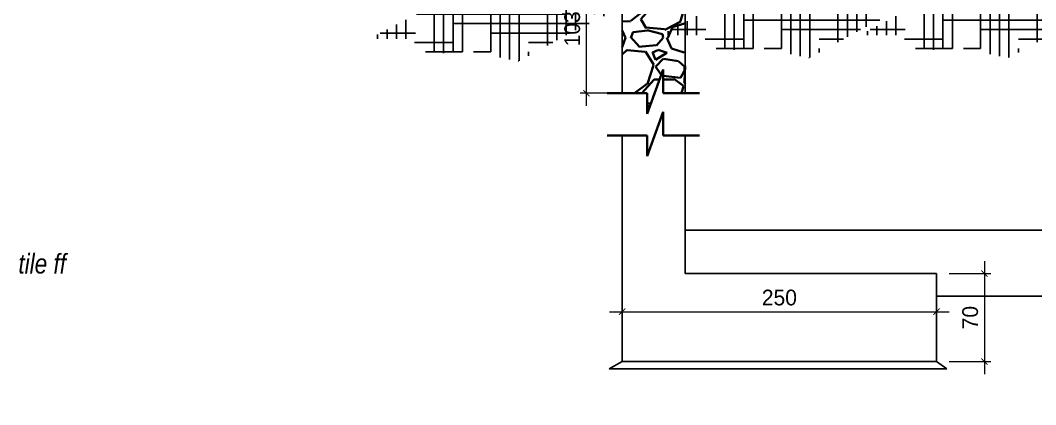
# Model space of a CAD drawing. Header units: inches. Extents: x -291016 to -124071, y 25078 to 137196.
# Drawn here: x -209843 to -209035, y 39743 to 40049 of the extents above; entities that cross this region are included whole.
import ezdxf

# ---------------------------------------------------------------- set-up
doc = ezdxf.new("R2010")
doc.units = ezdxf.units.IN
doc.header["$MEASUREMENT"] = 0
doc.layers.add('Structural - Bearing_Pen_No__27', color=7, linetype='Continuous', lineweight=35)
doc.dimstyles.new('50PEA1', dxfattribs={"dimscale": 0, "dimtxt": 12.5, "dimasz": 5, "dimexe": 5, "dimexo": 10, "dimgap": 5, "dimtad": 1, "dimdec": 0, "dimdsep": 46, "dimtxsty": 'Standard', "dimblk1": 'ARCHTICK', "dimblk2": 'ARCHTICK', "dimsah": 1, "dimcen": 2.5, "dimdle": 10, "dimclrd": 8, "dimclre": 8, "dimclrt": 7, "dimadec": 0, "dimazin": 0, "dimtfac": 1, "dimtdec": 0, "dimtix": 1, "dimtmove": 2, "dimatfit": 3, "dimldrblk": 'ARCHTICK', "dimfxl": 1, "dimtolj": 1, "dimtzin": 0, "dimlwd": 13, "dimlwe": 13, "dimarcsym": 0})

# ---------------------------------------------------------------- blocks, each defined once
blk = doc.blocks.new('_ArchTick')
at = {"color": 0, "const_width": 0.15}
blk.add_lwpolyline([(-0.5, -0.5), (0.5, 0.5)], dxfattribs=at)
blk = doc.blocks.new('*D652')
at = {"color": 8, "lineweight": 13, "transparency": 16777216}
for p, q in [((-209374.05, 39817), (-209104.05, 39817)), ((-209364.05, 39819.5), (-209364.05, 39812)), ((-209114.05, 39819.34), (-209114.05, 39812))]:
    blk.add_line(p, q, dxfattribs=at)
at = {"layer": 'Defpoints', "color": 0, "transparency": 16777216}
for p in [(-209364.05, 39829.5), (-209114.05, 39829.34), (-209114.05, 39817)]:
    blk.add_point(p, dxfattribs=at)
at = {"color": 8, "lineweight": 13, "transparency": 16777216, "xscale": 5, "yscale": 5, "zscale": 5, "rotation": 180}
blk.add_blockref('_ArchTick', (-209364.05, 39817), dxfattribs=at)
at = {"color": 8, "lineweight": 13, "transparency": 16777216, "xscale": 5, "yscale": 5, "zscale": 5}
blk.add_blockref('_ArchTick', (-209114.05, 39817), dxfattribs=at)
at = {"color": 7, "transparency": 16777216, "insert": (-209239.05, 39828.25), "char_height": 12.5, "attachment_point": 5}
blk.add_mtext('\\A1;250', dxfattribs=at)
blk = doc.blocks.new('*D673')
at = {"color": 8, "lineweight": 13, "transparency": 16777216}
for p, q in [((-209076, 39857.34), (-209076, 39767.34)), ((-209104.05, 39847.34), (-209071, 39847.34)), ((-209104.05, 39777.34), (-209071, 39777.34))]:
    blk.add_line(p, q, dxfattribs=at)
at = {"layer": 'Defpoints', "color": 0, "transparency": 16777216}
for p in [(-209114.05, 39847.34), (-209114.05, 39777.34), (-209076, 39777.34)]:
    blk.add_point(p, dxfattribs=at)
at = {"color": 8, "lineweight": 13, "transparency": 16777216, "xscale": 5, "yscale": 5, "zscale": 5}
for p, rotation in [((-209076, 39847.34), 90), ((-209076, 39777.34), 270)]:
    blk.add_blockref('_ArchTick', p, dxfattribs=dict(at, rotation=rotation))
at = {"color": 7, "transparency": 16777216, "insert": (-209087.25, 39812.34), "char_height": 12.5, "attachment_point": 5, "rotation": 90}
blk.add_mtext('\\A1;70', dxfattribs=at)
blk = doc.blocks.new('*D850')
at = {"color": 8, "lineweight": 13, "transparency": 16777216}
for p, q in [((-209392.5, 39980.84), (-209392.5, 40103.34)), ((-209374.09, 40093.34), (-209397.5, 40093.34)), ((-209374.05, 39990.84), (-209397.5, 39990.84))]:
    blk.add_line(p, q, dxfattribs=at)
at = {"layer": 'Defpoints', "color": 0, "transparency": 16777216}
for p in [(-209392.5, 40093.34), (-209364.09, 40093.34), (-209364.05, 39990.84)]:
    blk.add_point(p, dxfattribs=at)
at = {"color": 8, "lineweight": 13, "transparency": 16777216, "xscale": 5, "yscale": 5, "zscale": 5}
for p, rotation in [((-209392.5, 40093.34), 90), ((-209392.5, 39990.84), 270)]:
    blk.add_blockref('_ArchTick', p, dxfattribs=dict(at, rotation=rotation))
at = {"color": 7, "transparency": 16777216, "insert": (-209403.75, 40042.09), "char_height": 12.5, "attachment_point": 5, "rotation": 90}
blk.add_mtext('\\A1;103', dxfattribs=at)

msp = doc.modelspace()

# ---------------------------------------------------------------- hatches: boundary and pattern name
h = msp.add_hatch()
h.set_pattern_fill('HOUND', color=3, scale=120, style=0)
h.set_pattern_definition([(180, (-204668.5935, -956.2814), (-30, 7.5), [120, -60]), (90, (-204668.5935, -956.2814), (7.5, -30), [120, -60])])
h.paths.add_polyline_path([(-209518.1384, 40058.6744), (-209364.0935, 40059.2186), (-209405.5935, 40038.7186), (-209446.5935, 40016.2186), (-209484.5935, 40024.2186), (-209518.0935, 40021.7186), (-209532.5935, 40034.2186), (-209565.0935, 40034.2186)])
h = msp.add_hatch()
h.set_pattern_fill('HOUND', color=3, scale=120, style=0)
h.set_pattern_definition([(180, (-204437.452, -953.5876), (-30, 7.5), [120, -60]), (90, (-204437.452, -953.5876), (7.5, -30), [120, -60])])
h.paths.add_polyline_path([(-209286.9969, 40061.3682), (-209132.952, 40061.9124), (-209174.452, 40041.4124), (-209215.452, 40018.9124), (-209253.452, 40026.9124), (-209286.952, 40024.4124), (-209301.452, 40036.9124), (-209333.952, 40036.9124)])
h = msp.add_hatch()
h.set_pattern_fill('HOUND', color=3, scale=120, style=0)
h.set_pattern_definition([(180, (-204278.999, -953.5876), (-30, 7.5), [120, -60]), (90, (-204278.999, -953.5876), (7.5, -30), [120, -60])])
h.paths.add_polyline_path([(-209128.5436, 40061.3682), (-208974.4987, 40061.9124), (-209015.9987, 40041.4124), (-209056.9987, 40018.9124), (-209094.9987, 40026.9124), (-209128.4987, 40024.4124), (-209142.9987, 40036.9124), (-209175.4987, 40036.9124)])
at = {"layer": 'Structural - Bearing_Pen_No__27', "lineweight": 35}
h = msp.add_hatch(dxfattribs=at)
h.set_pattern_fill('GRAVEL', color=0, scale=60, style=0)
h.set_pattern_definition([(228.0128, (-217251.8, 2114.5), (-479.99989393, -540.0000805), [8.07216, -799.14528]), (184.9697, (-217257.2, 2108.5), (720.00006309, 59.99947842), [13.85208, -1371.3555]), (132.5104, (-217271, 2107.3), (599.9994431, -660.00052043), [9.76728, -966.96192]), (267.2737, (-217294.4, 2092.3), (59.99976106, 1200.0000177), [12.61428, -1248.81348]), (292.8337, (-217295, 2079.7), (-300.00059433, 719.9997847), [12.3693, -1224.56238]), (357.2737, (-217290.2, 2068.3), (-1200.0000177, 59.99976106), [12.61428, -1248.81348]), (37.6942, (-217277.6, 2067.7), (-780.00044074, -599.99942431), [16.68174, -1651.49094]), (72.2553, (-217264.4, 2077.9), (420.00064576, 1319.99977387), [15.74928, -1559.17926]), (121.4296, (-217259.6, 2092.9), (-480.00049405, 779.99970219), [12.657, -1253.04438]), (175.2364, (-217266.2, 2103.7), (660.0000568, -59.99949196), [14.44992, -708.04578]), (222.3974, (-217280.6, 2104.9), (-720.00044106, -659.99952492), [18.68688, -1850.0025]), (138.8141, (-217235, 2091.7), (-420.0001768, 359.9998388), [6.37806, -631.43064]), (171.4692, (-217239.8, 2095.9), (779.9998971, -120.0004746), [12.13422, -1201.29066]), (225, (-217251.8, 2097.7), (-7e-15, -60.00002), [8.48526, -76.36752]), (203.1986, (-217256, 2104.9), (299.9999838, 120.0000795), [4.56948, -452.3769]), (291.8014, (-217260.2, 2103.1), (-59.9999946, 180.0000164), [6.46218, -316.64772]), (30.9638, (-217257.8, 2097.1), (179.9998813, 120.000149), [10.49574, -339.36138]), (161.5651, (-217248.8, 2102.5), (120.000026, -59.999904), [7.58946, -182.14722]), (16.3895, (-217295, 2103.1), (600.0001319, 179.9995626), [10.632, -1052.5707]), (70.3462, (-217284.8, 2106.1), (-239.99971484, -660.00012814), [8.91966, -883.04448]), (293.1986, (-217248.8, 2114.5), (-120.0000795, 299.9999838), [9.1389, -447.80748]), (343.6105, (-217245.2, 2106.1), (-600.0001319, 179.9995626), [10.632, -1052.5707]), (339.444, (-217295, 2065.9), (-300.0001107, 119.9997598), [10.2528, -502.38744]), (294.7751, (-217285.4, 2062.3), (-299.99953135, 660.0002053), [8.59068, -850.47858]), (66.8014, (-217248.2, 2054.5), (120.0000795, 299.9999838), [9.1389, -447.80748]), (17.354, (-217244.6, 2062.9), (-780.00012115, -239.99967014), [10.05786, -995.72544]), (69.444, (-217277.6, 2054.5), (-119.9997598, -300.0001107), [5.1264, -507.51384]), (101.3099, (-217251.8, 2054.5), (-59.999858, 240.000045), [3.0594, -302.88174]), (165.9638, (-217252.4, 2057.5), (180.000033, -59.9998834), [12.3693, -235.017]), (186.009, (-217264.4, 2060.5), (599.99998505, 59.99995905), [11.463, -1134.83538]), (303.6901, (-217257.8, 2091.7), (-60.00008, 119.9999735), [8.65332, -207.67974]), (353.1572, (-217253, 2084.5), (1019.99996193, -120.00047988), [15.10764, -1495.65378]), (60.9454, (-217238, 2082.7), (-240.0000016, -420.0000231), [6.17736, -611.56044]), (90, (-217235, 2088.1), (-60, 60), [3.6, -56.4]), (120.2564, (-217265.6, 2062.3), (239.9996932, -420.00014735), [8.33544, -825.2112]), (48.0128, (-217269.8, 2069.5), (479.99989393, 540.0000805), [16.14432, -791.07312]), (0, (-217259, 2081.5), (60, 60), [15.6, -44.4]), (325.3048, (-217243.4, 2081.5), (-599.99965554, 420.00051658), [9.48684, -939.19644]), (254.0546, (-217235.6, 2076.1), (-59.9999934, -240.0000076), [8.73612, -428.07048]), (207.646, (-217238, 2067.7), (-1139.99974843, -600.00046279), [14.2239, -1408.16844]), (175.4261, (-217250.6, 2061.1), (-780.0000335, 59.99968807), [15.04794, -1489.74444])])
h.paths.add_polyline_path([(-209313.9533, 40093.3386), (-209364.0468, 40093.3386), (-209364.0468, 40077.127), (-209364.0468, 39990.8386), (-209344.1454, 39990.8386), (-209344.1454, 39974.365), (-209331.5623, 40009.6186), (-209331.5623, 39990.8386), (-209313.9533, 39990.8386)])

# ---------------------------------------------------------------- linework, layer by layer
at = {"color": 3}
for p, q in [((-209364.0468, 39990.8386), (-209364.0468, 40077.3386)), ((-209364.0468, 39777.3386), (-209364.0468, 39957.3077)), ((-209114.0468, 39847.3386), (-209313.9533, 39847.3386)), ((-209114.0468, 39777.3386), (-209114.0468, 39847.3386)), ((-209364.0468, 39777.3386), (-209374.4533, 39771.5)), ((-209114.0468, 39777.3386), (-209106, 39771.5))]:
    msp.add_line(p, q, dxfattribs=at)
for points in [[(-209364.0468, 39990.8386), (-209364.0468, 40131.3981), (-209313.9533, 40131.3981), (-209313.9533, 39990.8386)], [(-209313.9533, 39777.3386), (-209364.0468, 39777.3386), (-209364.0468, 39957.3077)], [(-209313.9533, 39957.3077), (-209313.9533, 39847.3386)], [(-209313.9533, 39847.3386), (-209313.9533, 39881.8386), (-208709.2065, 39881.8386), (-208709.2065, 39877.3386)], [(-208819.2065, 39829.3386), (-209114.0468, 39829.3386)], [(-209106, 39771.5), (-209374.4533, 39771.5)], [(-209364.0468, 39777.3386), (-209114.0468, 39777.3386)]]:
    msp.add_lwpolyline(points, dxfattribs=at)
at = {"layer": 'Structural - Bearing_Pen_No__27', "color": 0, "lineweight": 35}
for p, q in [((-209331.5623, 40009.6186), (-209344.1454, 39974.365)), ((-209331.5623, 40009.6186), (-209331.5623, 39990.8386)), ((-209376.0106, 39990.8386), (-209344.1454, 39990.8386)), ((-209344.1454, 39990.8386), (-209344.1454, 39974.365)), ((-209331.5623, 39990.8386), (-209302.7013, 39990.8386)), ((-209331.5623, 39976.0877), (-209344.1454, 39940.8341)), ((-209331.5623, 39976.0877), (-209331.5623, 39957.3077)), ((-209376.0106, 39957.3077), (-209344.1454, 39957.3077)), ((-209344.1454, 39957.3077), (-209344.1454, 39940.8341)), ((-209331.5623, 39957.3077), (-209302.7013, 39957.3077))]:
    msp.add_line(p, q, dxfattribs=at)

# ---------------------------------------------------------------- texts
at = {"insert": (-210071.3552, 39915.2203), "char_height": 15.646163, "width": 748.316255, "attachment_point": 1}
msp.add_mtext('{\\fArial Narrow|b0|i1|c0|p34;\\P \\P40x40 thick Parcilin ceramic tile ff\\P4 cm thick cement screed \\P20cm thick mass concrete\\P25cm thickHard Core \\PEARTH}', dxfattribs=at)

# ---------------------------------------------------------------- dimensions: what is measured, and where the dimension line sits
at = {"color": 3}
for base, p1, p2, picture, middle in [((-209392.5, 40093.338610625), (-209364.0467850847, 39990.838610625), (-209364.0934867832, 40093.338610625), '*D850', (-209403.75, 40042.088610625)), ((-209076, 39777.3386), (-209114.0468, 39847.3386), (-209114.0468, 39777.3386), '*D673', (-209087.25, 39812.3386))]:
    dim = msp.add_linear_dim(base=base, p1=p1, p2=p2, angle=90, dimstyle='50PEA1', override={"dimscale": 1}, dxfattribs=at)
    dim.commit()
    dim.dimension.update_dxf_attribs({"geometry": picture, "text_midpoint": middle})
dim = msp.add_linear_dim(base=(-209114.0468, 39817), p1=(-209364.0468, 39829.5), p2=(-209114.0468, 39829.3386), dimstyle='50PEA1', override={"dimscale": 1}, dxfattribs=at)
dim.commit()
dim.dimension.update_dxf_attribs({"geometry": '*D652', "text_midpoint": (-209239.0468, 39828.25)})

doc.saveas('drawing.dxf')
